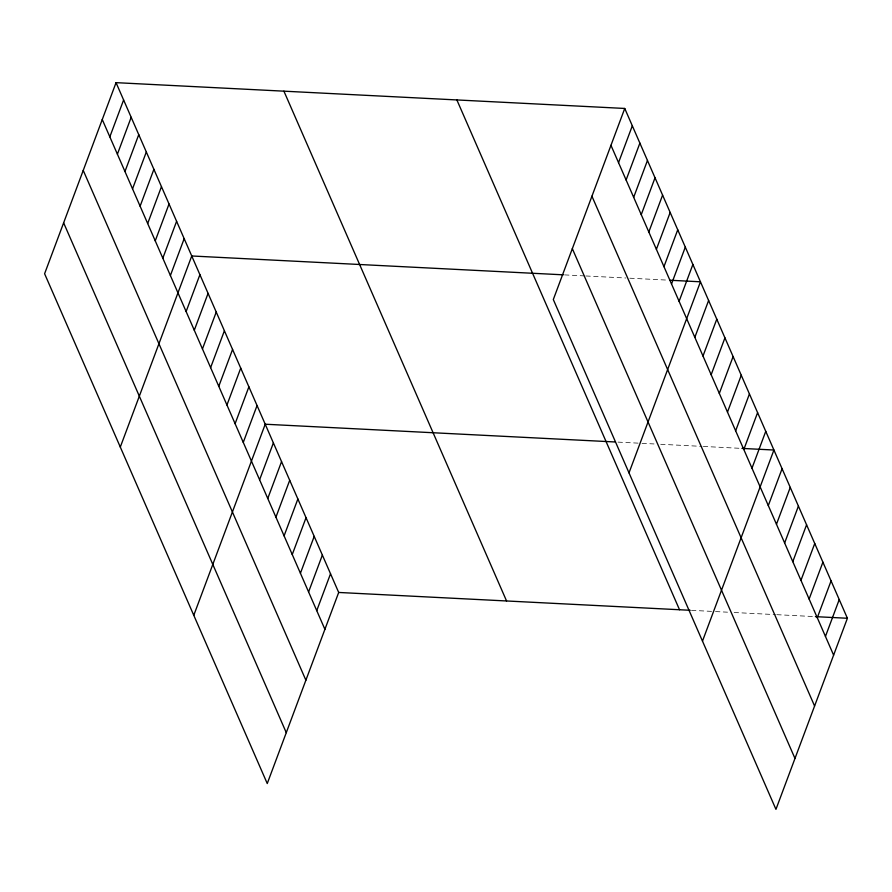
<?xml version="1.0" encoding="UTF-8"?>
<svg xmlns="http://www.w3.org/2000/svg" width="892" height="892" viewBox="0 0 892 892"><rect width="100%" height="100%" fill="white"/><g stroke="black" fill="none" stroke-linecap="round" stroke-linejoin="round"><path stroke-width="0.67" stroke-dasharray="4.46 3.34" d="M564.558 274.892L584.539 275.907M585.866 275.974L625.838 278.003M629.841 278.204L668.476 280.166M618.044 442.12L640.69 443.268M642.028 443.335L654.014 443.948M660.682 444.283L701.982 446.379M703.309 446.446L741.943 448.408M691.523 610.351L714.169 611.499M715.495 611.566L727.493 612.18M734.149 612.514L775.46 614.61M776.787 614.677L814.095 616.573"/><path stroke-width="1.34" d="M116.049 82.655L44.6 273.733L267.254 783.544L338.692 592.455L116.049 82.655L624.746 108.456L847.4 618.268L775.951 809.345L553.308 299.545L624.746 108.456M109.828 136.855L123.609 99.982M117.398 154.182L131.18 117.32M124.969 171.52L138.751 134.647M132.54 188.848L146.321 151.986M140.111 206.186L153.892 169.324M147.682 223.513L161.463 186.651M155.253 240.851L169.034 203.989M162.823 258.189L176.605 221.316M170.394 275.517L184.176 238.655M120.297 447.07L191.747 255.982L563.22 274.825M186.127 311.542L199.908 274.68M194.289 330.241L208.07 293.368M202.451 348.928L216.243 312.066M210.624 367.627L224.405 330.754M218.785 386.314L232.567 349.452M226.947 405.013L240.728 368.14M235.109 423.7L248.89 386.838M243.271 442.399L257.063 405.525M193.776 615.313L265.225 424.224L615.38 441.986M259.605 479.785L273.387 442.911M267.767 498.472L281.549 461.61M275.929 517.17L289.71 480.297M284.091 535.858L297.872 498.996M292.253 554.556L306.045 517.683M300.426 573.244L314.207 536.382M308.587 591.942L322.369 555.069M316.749 610.63L330.531 573.768M618.535 162.656L632.317 125.794M626.106 179.983L639.887 143.121M633.677 197.322L647.458 160.46M641.248 214.66L655.029 177.787M648.818 231.987L662.6 195.125M656.389 249.325L670.171 212.452M663.96 266.652L677.742 229.79M671.52 283.99L685.312 247.117M679.091 301.318L692.883 264.456M629.005 472.872L700.454 281.794L669.803 280.233M694.835 337.343L708.616 300.481M702.996 356.042L716.778 319.18M711.158 374.729L724.94 337.867M719.32 393.428L733.101 356.566M727.482 412.115L741.263 375.253M735.644 430.814L749.436 393.952M743.817 449.501L757.598 412.639M751.978 468.2L765.76 431.338M702.483 641.114L773.922 450.025L741.943 448.408M768.302 505.586L782.083 468.724M776.464 524.273L790.256 487.411M784.637 542.972L798.418 506.11M792.798 561.659L806.58 524.797M800.96 580.357L814.742 543.496M809.122 599.045L822.903 562.183M817.284 617.743L831.076 580.882M825.457 636.431L839.238 599.569M338.692 592.455L690.185 610.284M815.422 616.64L847.4 618.268M610.964 145.318L833.619 655.129M591.931 196.218L814.586 706.018M572.329 248.645L794.984 758.456M456.871 99.937L679.526 609.749M283.912 91.162L506.567 600.974M102.257 119.517L324.911 629.328M83.235 170.405L305.889 680.217M63.633 222.844L286.276 732.655"/></g></svg>
